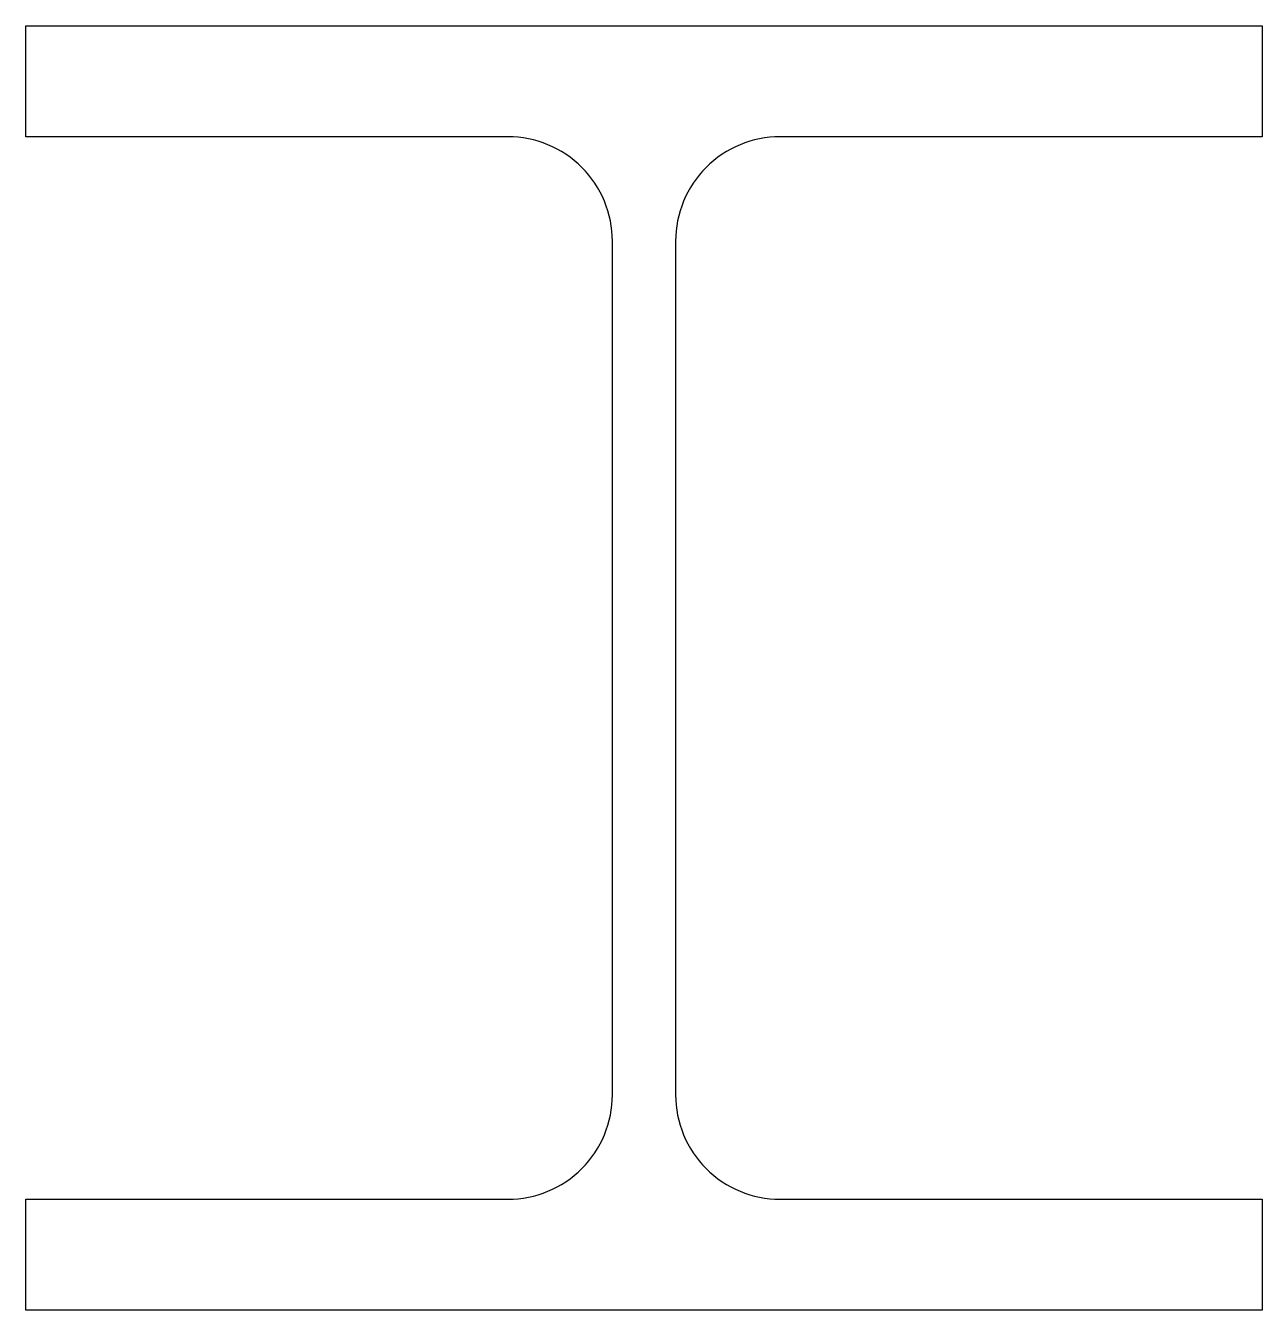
# Model space of a CAD drawing. Header units: millimetres. Extents: x 0 to 284, y 0 to 295.
import ezdxf

# ---------------------------------------------------------------- set-up
doc = ezdxf.new("R2010")
doc.units = ezdxf.units.MM
doc.layers.add('Profile', color=7, linetype='Continuous')

msp = doc.modelspace()

# ---------------------------------------------------------------- linework, layer by layer
at = {"layer": 'Profile'}
msp.add_lwpolyline([(0, 25.5), (110.75, 25.5, 0.414214), (134.75, 49.5), (134.75, 245.5, 0.414214), (110.75, 269.5), (0, 269.5), (0, 295), (284, 295), (284, 269.5), (173.25, 269.5, 0.414214), (149.25, 245.5), (149.25, 49.5, 0.414214), (173.25, 25.5), (284, 25.5), (284, 0), (0, 0)], format="xyb", close=True, dxfattribs=at)

doc.saveas('drawing.dxf')
